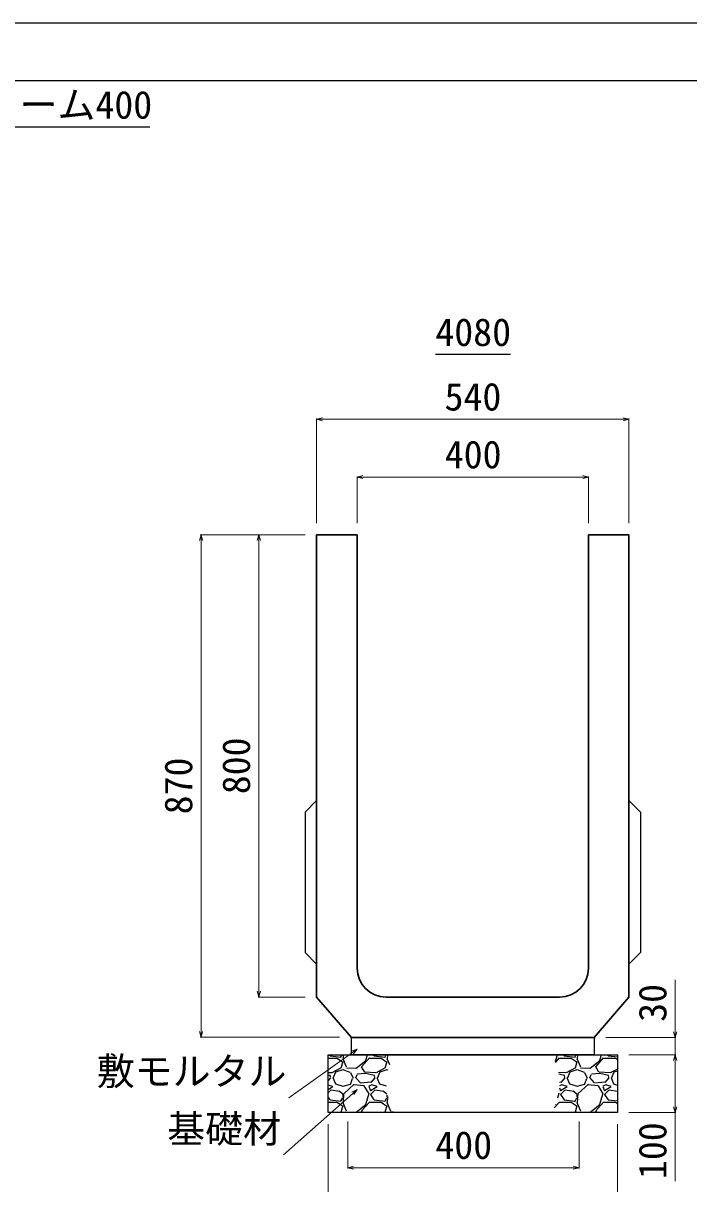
# Model space of a CAD drawing. Units: millimetres, scale not verified. Extents: x 0 to 12600, y -2970 to 2970.
# Drawn here: x 10525 to 11676, y 961 to 2970 of the extents above; entities that cross this region are included whole.
import ezdxf
from ezdxf.enums import TextEntityAlignment as Align

# ---------------------------------------------------------------- set-up
doc = ezdxf.new("R2010")
doc.units = ezdxf.units.MM
doc.header["$LTSCALE"] = 40
for name, color, linetype, lineweight in [('0_5', 7, 'Continuous', 25), ('GAIKEI', 3, 'Continuous', 25), ('SUNPOU', 7, 'Continuous', 13), ('基礎栗石', 23, 'Continuous', 25), ('外枠', 20, 'Continuous', 30), ('敷モルタル', 43, 'Continuous', 25), ('文字', 5, 'Continuous', 25)]:
    doc.layers.add(name, color=color, linetype=linetype, lineweight=lineweight)
doc.styles.add('ＭＳ ゴシック', font='')
doc.styles.get('ＭＳ ゴシック').set_extended_font_data('MS Gothic')

# ---------------------------------------------------------------- blocks, each defined once
blk = doc.blocks.new('_Open30')
at = {"color": 7, "linetype": 'Continuous', "lineweight": 13}
for p, q in [((-1, 0.268), (0, 0)), ((0, 0), (-1, -0.268)), ((0, 0), (-1, 0))]:
    blk.add_line(p, q, dxfattribs=at)

msp = doc.modelspace()

# ---------------------------------------------------------------- linework, layer by layer
at = {"layer": '0_5'}
msp.add_line((12600, 2970), (8400, 2970), dxfattribs=at)
at = {"layer": 'GAIKEI'}
for p, q in [((11012.39, 1604.42), (11032.39, 1624.42)), ((11592.39, 1604.42), (11572.39, 1624.42)), ((11012.39, 1604.42), (11012.39, 1361.42)), ((11592.39, 1604.42), (11592.39, 1361.42)), ((11012.39, 1361.42), (11032.39, 1341.42)), ((11592.39, 1361.42), (11572.39, 1341.42))]:
    msp.add_line(p, q, dxfattribs=at)
at = {"layer": 'SUNPOU'}
for p, q in [((11032.39, 2104.42), (11032.39, 2285.67)), ((11562.39, 2284.42), (11042.39, 2284.42)), ((11572.39, 2104.42), (11572.39, 2285.67)), ((11102.39, 2104.42), (11102.39, 2185.67)), ((11112.39, 2184.42), (11492.39, 2184.42)), ((11502.39, 2104.42), (11502.39, 2185.67)), ((11012.39, 2084.42), (10831.14, 2084.42)), ((10832.39, 2074.42), (10832.39, 1224.81)), ((11012.39, 2084.42), (10931.14, 2084.42)), ((10932.39, 2074.42), (10932.39, 1294.42)), ((11652.39, 1224.42), (11652.39, 1314.06)), ((11012.39, 1284.42), (10931.14, 1284.42)), ((11072, 1214.81), (10831.14, 1214.81)), ((11532.39, 1214.42), (11653.64, 1214.42)), ((11652.39, 1184.42), (11652.39, 1214.42)), ((11572.39, 1184.42), (11653.64, 1184.42)), ((11572.39, 1184.42), (11653.64, 1184.42)), ((11652.39, 1174.42), (11652.39, 1094.42)), ((11652.39, 1174.42), (11652.39, 1164.42)), ((11086.14, 1069.06), (11086.14, 987.81)), ((11486.14, 1069.06), (11486.14, 987.81)), ((11572.39, 1084.42), (11653.64, 1084.42)), ((11652.39, 1084.42), (11652.39, 965.84)), ((11052.39, 1064.42), (11052.39, 883.17)), ((11552.39, 1064.42), (11552.39, 883.17)), ((11096.14, 989.06), (11476.14, 989.06))]:
    msp.add_line(p, q, dxfattribs=at)
at = {"layer": 'SUNPOU', "color": 6, "lineweight": 15}
for p, q in [((10984.16, 1109.77), (11094.25, 1188.47)), ((10974.83, 1011.27), (11094.91, 1117.78))]:
    msp.add_line(p, q, dxfattribs=at)
at = {"layer": '基礎栗石'}
for p, q in [((11052.39, 1184.42), (11552.39, 1184.42)), ((11052.39, 1084.42), (11052.39, 1184.42)), ((11052.39, 1178.95), (11067.46, 1178.95)), ((11054.17, 1184.42), (11055.29, 1182.73)), ((11055.63, 1182.71), (11074.68, 1180.43)), ((11067.89, 1178.69), (11077.8, 1171.83)), ((11073.89, 1179.65), (11076.54, 1184.42)), ((11077.4, 1172.14), (11074.35, 1161.47)), ((11077.56, 1178.02), (11083.65, 1163.54)), ((11078.48, 1184.42), (11078.15, 1177.47)), ((11100.52, 1161.6), (11117.28, 1174.55)), ((11110.14, 1163.75), (11123.86, 1178.99)), ((11117.19, 1174.97), (11120.21, 1184.42)), ((11123.85, 1178.95), (11143.66, 1178.95)), ((11130.37, 1184.42), (11131.49, 1182.73)), ((11131.83, 1182.71), (11150.88, 1180.43)), ((11144.1, 1178.68), (11154.01, 1171.82)), ((11150.08, 1179.64), (11152.74, 1184.42)), ((11153.6, 1172.14), (11150.55, 1161.47)), ((11153.75, 1178.04), (11158.1, 1167.71)), ((11154.68, 1184.42), (11154.35, 1177.48)), ((11444.46, 1173.45), (11445.89, 1174.56)), ((11445.4, 1171.15), (11452.46, 1178.99)), ((11445.79, 1175), (11448.81, 1184.42)), ((11452.45, 1178.95), (11472.26, 1178.95)), ((11458.97, 1184.42), (11460.09, 1182.73)), ((11460.44, 1182.71), (11479.49, 1180.43)), ((11472.71, 1178.67), (11482.62, 1171.81)), ((11478.66, 1179.6), (11481.34, 1184.42)), ((11482.2, 1172.14), (11479.15, 1161.47)), ((11482.33, 1178.09), (11488.42, 1163.61)), ((11483.28, 1184.42), (11482.95, 1177.52)), ((11505.34, 1161.61), (11522.1, 1174.57)), ((11514.94, 1163.75), (11528.66, 1178.99)), ((11522, 1175), (11525.01, 1184.42)), ((11528.65, 1178.95), (11548.46, 1178.95)), ((11535.17, 1184.42), (11536.29, 1182.73)), ((11536.64, 1182.71), (11552.39, 1180.82)), ((11548.92, 1178.67), (11552.39, 1176.27)), ((11552.39, 1184.42), (11552.39, 1084.42)), ((11058.67, 1153.03), (11052.39, 1153.53)), ((11058.67, 1153.03), (11052.39, 1153.53)), ((11056.01, 1148.49), (11052.39, 1149.39)), ((11056.71, 1145.07), (11055.95, 1148.88)), ((11074.89, 1161.76), (11058.89, 1153.37)), ((11060.36, 1145.17), (11064.94, 1134.5)), ((11061.15, 1144.22), (11065.73, 1154.88)), ((11065.82, 1155.29), (11078.01, 1159.1)), ((11077.84, 1159.25), (11090.03, 1154.68)), ((11084.07, 1162.19), (11100.07, 1161.43)), ((11090.67, 1153.78), (11095.25, 1143.88)), ((11108.09, 1136.12), (11099.71, 1145.26)), ((11100.12, 1144.41), (11102.41, 1150.5)), ((11117.08, 1152.29), (11102.6, 1150.77)), ((11115.41, 1154.7), (11110.08, 1163.85)), ((11134.88, 1153.03), (11115.83, 1154.55)), ((11134.88, 1153.03), (11115.83, 1154.55)), ((11132.21, 1148.49), (11116.97, 1152.3)), ((11132.91, 1145.07), (11132.15, 1148.88)), ((11151.1, 1161.76), (11135.1, 1153.38)), ((11136.56, 1145.18), (11141.13, 1134.51)), ((11137.35, 1144.21), (11141.92, 1154.88)), ((11142.02, 1155.29), (11154.21, 1159.1)), ((11154.04, 1159.25), (11155.39, 1158.74)), ((11463.48, 1153.03), (11450.44, 1154.07)), ((11463.48, 1153.03), (11450.44, 1154.07)), ((11460.81, 1148.49), (11451.02, 1150.93)), ((11461.51, 1145.09), (11460.75, 1148.9)), ((11479.74, 1161.78), (11463.73, 1153.4)), ((11465.15, 1145.2), (11469.72, 1134.53)), ((11465.94, 1144.19), (11470.51, 1154.86)), ((11470.61, 1155.29), (11482.8, 1159.1)), ((11482.63, 1159.25), (11494.82, 1154.68)), ((11488.86, 1162.19), (11504.87, 1161.43)), ((11495.49, 1153.74), (11500.07, 1143.83)), ((11512.87, 1136.15), (11504.49, 1145.3)), ((11504.91, 1144.39), (11507.2, 1150.49)), ((11521.87, 1152.29), (11507.39, 1150.77)), ((11520.21, 1154.71), (11514.88, 1163.85)), ((11539.68, 1153.03), (11520.63, 1154.55)), ((11539.68, 1153.03), (11520.63, 1154.55)), ((11537.01, 1148.49), (11521.77, 1152.3)), ((11537.71, 1145.1), (11536.94, 1148.91)), ((11552.39, 1159.93), (11539.94, 1153.41)), ((11541.35, 1145.2), (11545.92, 1134.54)), ((11542.14, 1144.18), (11546.71, 1154.85)), ((11546.81, 1155.29), (11552.39, 1157.03)), ((11056.56, 1144.43), (11052.39, 1139.79)), ((11060.61, 1129.43), (11052.39, 1132.17)), ((11052.39, 1124.5), (11060.63, 1129.44)), ((11064.82, 1134.1), (11077.77, 1130.29)), ((11077.99, 1130.14), (11090.94, 1133.95)), ((11097.49, 1133.45), (11079.96, 1117.45)), ((11090.73, 1133.09), (11094.54, 1143.76)), ((11114.64, 1130.95), (11096.36, 1132.47)), ((11125.98, 1137.03), (11108.46, 1135.5)), ((11123.19, 1117.17), (11114.81, 1130.89)), ((11122.41, 1129.95), (11125.46, 1122.33)), ((11127.91, 1132.59), (11122.58, 1130.3)), ((11125.4, 1122.58), (11136.83, 1129.44)), ((11132.76, 1144.42), (11125.9, 1136.8)), ((11136.81, 1129.43), (11127.66, 1132.48)), ((11141.01, 1134.1), (11152.46, 1130.73)), ((11452.13, 1127.15), (11454.06, 1122.32)), ((11456.53, 1132.59), (11452.32, 1130.79)), ((11454.6, 1137.03), (11452.36, 1136.83)), ((11454, 1122.58), (11465.43, 1129.44)), ((11461.35, 1144.41), (11454.49, 1136.79)), ((11465.41, 1129.43), (11456.26, 1132.48)), ((11469.6, 1134.1), (11482.56, 1130.29)), ((11482.77, 1130.14), (11495.73, 1133.95)), ((11502.36, 1133.52), (11484.83, 1117.52)), ((11495.51, 1133.04), (11499.32, 1143.71)), ((11519.44, 1130.95), (11501.15, 1132.47)), ((11530.8, 1137.03), (11513.28, 1135.51)), ((11528, 1117.17), (11519.62, 1130.89)), ((11527.21, 1129.93), (11530.26, 1122.31)), ((11532.73, 1132.6), (11527.4, 1130.31)), ((11530.2, 1122.58), (11541.63, 1129.44)), ((11537.54, 1144.41), (11530.68, 1136.79)), ((11541.61, 1129.43), (11532.46, 1132.48)), ((11545.8, 1134.1), (11552.39, 1132.16)), ((11056.79, 1123.33), (11052.39, 1118.93)), ((11052.39, 1110.88), (11055.29, 1106.53)), ((11055.61, 1106.52), (11074.66, 1104.23)), ((11072.29, 1121), (11057.05, 1123.29)), ((11077.46, 1116.3), (11071.36, 1121.63)), ((11073.88, 1103.45), (11077.69, 1110.3)), ((11078.13, 1111.14), (11078.13, 1115.71)), ((11078.91, 1117.27), (11078.15, 1101.27)), ((11117.19, 1098.77), (11123.28, 1117.82)), ((11132.99, 1123.33), (11125.37, 1115.71)), ((11125.4, 1115.67), (11131.49, 1106.53)), ((11131.81, 1106.52), (11150.86, 1104.23)), ((11148.49, 1121), (11133.25, 1123.29)), ((11153.65, 1116.3), (11147.55, 1121.64)), ((11150.08, 1103.43), (11153.89, 1110.29)), ((11154.33, 1111.14), (11154.33, 1114.82)), ((11154.87, 1112.29), (11154.35, 1101.28)), ((11449.3, 1109.74), (11451.89, 1117.85)), ((11451.8, 1117.17), (11451.09, 1118.33)), ((11461.59, 1123.33), (11453.97, 1115.71)), ((11454, 1115.67), (11460.09, 1106.53)), ((11460.42, 1106.52), (11479.47, 1104.23)), ((11477.1, 1121), (11461.86, 1123.29)), ((11482.22, 1116.33), (11476.13, 1121.66)), ((11478.66, 1103.39), (11482.47, 1110.25)), ((11482.93, 1111.14), (11482.93, 1115.71)), ((11483.71, 1117.32), (11482.95, 1101.32)), ((11522, 1098.81), (11528.09, 1117.86)), ((11537.79, 1123.33), (11530.17, 1115.71)), ((11530.2, 1115.67), (11536.29, 1106.53)), ((11536.62, 1106.52), (11552.39, 1104.62)), ((11552.39, 1121.14), (11538.06, 1123.29)), ((11552.39, 1121.6), (11552.32, 1121.67)), ((11052.39, 1102.75), (11067.46, 1102.75)), ((11067.89, 1102.49), (11077.79, 1095.63)), ((11074.91, 1085.57), (11072.72, 1084.42)), ((11077.4, 1095.94), (11074.35, 1085.27)), ((11077.56, 1101.81), (11083.66, 1087.33)), ((11084.08, 1085.99), (11100.08, 1085.23)), ((11100.52, 1085.4), (11117.29, 1098.36)), ((11111.96, 1084.42), (11110.08, 1087.64)), ((11110.14, 1087.55), (11123.86, 1102.79)), ((11123.85, 1102.75), (11143.66, 1102.75)), ((11144.09, 1102.49), (11154, 1095.63)), ((11151.12, 1085.57), (11148.92, 1084.42)), ((11153.6, 1095.94), (11150.55, 1085.27)), ((11153.75, 1101.83), (11159.85, 1087.35)), ((11160.28, 1085.99), (11165.02, 1085.77)), ((11440.56, 1084.42), (11439.77, 1085.78)), ((11443.16, 1092.45), (11452.46, 1102.79)), ((11445.56, 1098.11), (11445.9, 1098.37)), ((11452.45, 1102.75), (11472.26, 1102.75)), ((11472.71, 1102.48), (11482.61, 1095.62)), ((11479.76, 1085.59), (11477.51, 1084.42)), ((11482.2, 1095.94), (11479.15, 1085.27)), ((11482.33, 1101.88), (11488.43, 1087.41)), ((11488.88, 1085.99), (11504.88, 1085.23)), ((11505.34, 1085.42), (11522.11, 1098.37)), ((11516.76, 1084.42), (11514.88, 1087.65)), ((11514.94, 1087.55), (11528.66, 1102.79)), ((11528.65, 1102.75), (11548.46, 1102.75)), ((11548.91, 1102.47), (11552.39, 1100.07)), ((11552.39, 1084.42), (11052.39, 1084.42))]:
    msp.add_line(p, q, dxfattribs=at)
at = {"layer": '外枠'}
for p, q in [((11032.39, 2084.42), (11102.39, 2084.42)), ((11032.39, 2084.42), (11032.39, 1284.42)), ((11102.39, 2084.42), (11102.39, 1334.42)), ((11572.39, 2084.42), (11502.39, 2084.42)), ((11502.39, 2084.42), (11502.39, 1334.42)), ((11572.39, 2084.42), (11572.39, 1284.42)), ((11032.39, 1284.42), (11092.39, 1214.42)), ((11452.39, 1284.42), (11152.39, 1284.42)), ((11572.39, 1284.42), (11512.39, 1214.42)), ((11092.39, 1214.42), (11512.39, 1214.42))]:
    msp.add_line(p, q, dxfattribs=at)
for centre, start, end in [((11152.39, 1334.42), 180, 270), ((11452.39, 1334.42), 270, 0)]:
    msp.add_arc(centre, 50, start, end, dxfattribs=at)
at = {"layer": '敷モルタル'}
for p, q in [((11092.39, 1214.42), (11512.39, 1214.42)), ((11092.39, 1184.42), (11092.39, 1214.42)), ((11512.39, 1214.42), (11512.39, 1184.42)), ((11512.39, 1184.42), (11092.39, 1184.42))]:
    msp.add_line(p, q, dxfattribs=at)
at = {"layer": '文字'}
for p, q in [((12500, 2870), (8500, 2870)), ((10256.25, 2790.43), (10743.75, 2790.43)), ((11237.64, 2396.92), (11367.64, 2396.92))]:
    msp.add_line(p, q, dxfattribs=at)

# ---------------------------------------------------------------- block references
at = {"layer": 'SUNPOU', "xscale": 10, "yscale": 10}
for p, rotation in [((11032.39, 2284.42), 180), ((11102.39, 2184.42), 180), ((10832.39, 2084.42), 90), ((10932.39, 2084.42), 90), ((10932.39, 1284.42), 270), ((10832.39, 1214.81), 270), ((11652.39, 1214.42), 270), ((11102.39, 1194.28), 35.55585), ((11652.39, 1184.42), 90), ((11652.39, 1184.42), 90), ((11102.39, 1124.42), 41.57335), ((11652.39, 1084.42), 270), ((11086.14, 989.06), 180)]:
    msp.add_blockref('_Open30', p, dxfattribs=dict(at, rotation=rotation))
for p in [(11572.39, 2284.42), (11502.39, 2184.42), (11486.14, 989.06)]:
    msp.add_blockref('_Open30', p, dxfattribs=at)

# ---------------------------------------------------------------- texts
at = {"layer": 'SUNPOU', "style": 'ＭＳ ゴシック'}
for s, p in [('540', (11253.52, 2285.17)), ('400', (11253.89, 2185.17)), ('400', (11237.64, 989.81))]:
    msp.add_text(s, height=48.11, dxfattribs=at).set_placement(p, align=Align.BOTTOM_LEFT)
for s, p in [('800', (10931.64, 1635.54)), ('870', (10831.64, 1600.74)), ('30', (11651.64, 1241.62)), ('100', (11651.64, 969.48))]:
    msp.add_text(s, height=48.11, rotation=90, dxfattribs=at).set_placement(p, align=Align.BOTTOM_LEFT)
at = {"layer": 'SUNPOU', "color": 6, "style": 'ＭＳ ゴシック'}
for s, p in [('敷モルタル', (10652.07, 1117.62)), ('基礎材', (10773.96, 1017.87))]:
    msp.add_text(s, height=48.11, dxfattribs=at).set_placement(p, align=Align.BOTTOM_LEFT)
at = {"layer": '文字', "style": 'ＭＳ ゴシック'}
for s, p in [('CNフリューム400', (10256.25, 2790.31)), ('4080', (11237.64, 2396.81))]:
    msp.add_text(s, height=48.11, dxfattribs=at).set_placement(p, align=Align.BOTTOM_LEFT)

doc.saveas('drawing.dxf')
